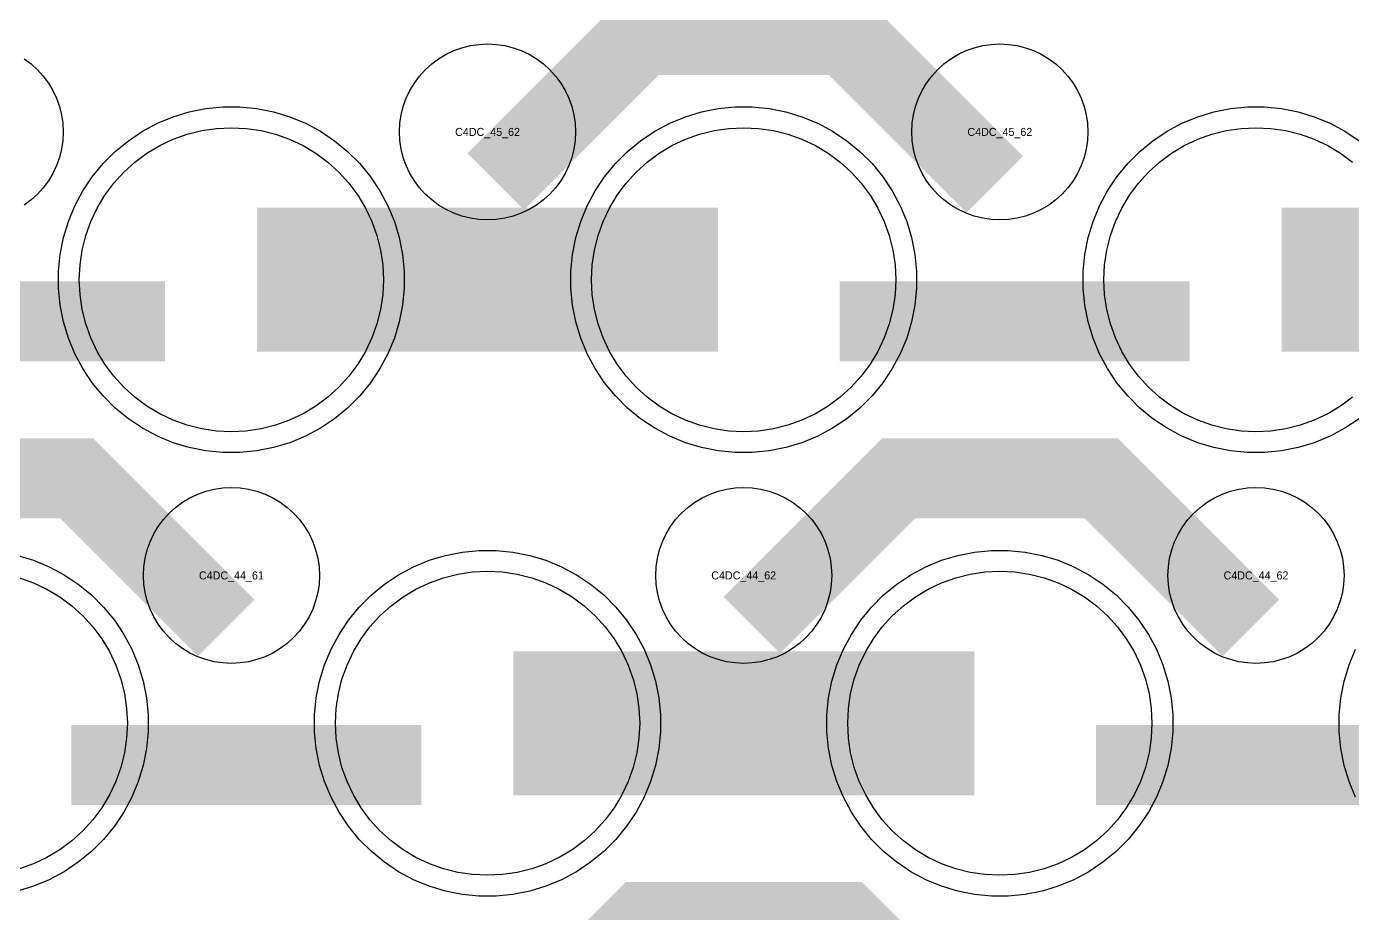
# Model space of a CAD drawing. Extents: x -11880 to 11880, y -14992 to 14992.
# Drawn here: x 7696 to 8110.1, y -8802.2 to -8525.1 of the extents above; entities that cross this region are included whole.
import ezdxf
from ezdxf.enums import TextEntityAlignment as Align

# ---------------------------------------------------------------- set-up
doc = ezdxf.new("R2010")
doc.units = 0
doc.header["$MEASUREMENT"] = 0
for name, color, linetype in [('GDS_775_DT_237', 138, 'CONTINUOUS'), ('RDL1_FS', 34, 'CONTINUOUS'), ('RDL_BS', 160, 'CONTINUOUS')]:
    doc.layers.add(name, color=color, linetype=linetype)

msp = doc.modelspace()

# ---------------------------------------------------------------- linework, layer by layer
at = {"layer": 'RDL1_FS', "color": 241, "true_color": 0xf7abae}
for points in [[(7760, -8651.689), (7755.343, -8651.46), (7750.732, -8650.776), (7746.209, -8649.644), (7741.819, -8648.072), (7737.605, -8646.08), (7733.605, -8643.682), (7729.86, -8640.904), (7726.406, -8637.774), (7723.276, -8634.32), (7720.498, -8630.575), (7718.1, -8626.575), (7716.108, -8622.361), (7714.536, -8617.971), (7713.404, -8613.448), (7712.72, -8608.837), (7712.491, -8604.18), (7712.72, -8599.523), (7713.404, -8594.912), (7714.536, -8590.389), (7716.108, -8585.999), (7718.1, -8581.785), (7720.498, -8577.785), (7723.276, -8574.04), (7726.406, -8570.586), (7729.86, -8567.456), (7733.605, -8564.678), (7737.605, -8562.28), (7741.819, -8560.288), (7746.209, -8558.716), (7750.732, -8557.584), (7755.343, -8556.9), (7760, -8556.671), (7764.657, -8556.9), (7769.268, -8557.584), (7773.791, -8558.716), (7778.181, -8560.288), (7782.395, -8562.28), (7786.395, -8564.678), (7790.14, -8567.456), (7793.594, -8570.586), (7796.724, -8574.04), (7799.502, -8577.785), (7801.9, -8581.785), (7803.892, -8585.999), (7805.464, -8590.389), (7806.596, -8594.912), (7807.28, -8599.523), (7807.509, -8604.18), (7807.28, -8608.837), (7806.596, -8613.448), (7805.464, -8617.971), (7803.892, -8622.361), (7801.9, -8626.575), (7799.502, -8630.575), (7796.724, -8634.32), (7793.594, -8637.774), (7790.14, -8640.904), (7786.395, -8643.682), (7782.395, -8646.08), (7778.181, -8648.072), (7773.791, -8649.644), (7769.268, -8650.776), (7764.657, -8651.46)], [(7920, -8651.689), (7915.343, -8651.46), (7910.732, -8650.776), (7906.209, -8649.644), (7901.819, -8648.072), (7897.605, -8646.08), (7893.605, -8643.682), (7889.86, -8640.904), (7886.406, -8637.774), (7883.276, -8634.32), (7880.498, -8630.575), (7878.1, -8626.575), (7876.108, -8622.361), (7874.536, -8617.971), (7873.404, -8613.448), (7872.72, -8608.837), (7872.491, -8604.18), (7872.72, -8599.523), (7873.404, -8594.912), (7874.536, -8590.389), (7876.108, -8585.999), (7878.1, -8581.785), (7880.498, -8577.785), (7883.276, -8574.04), (7886.406, -8570.586), (7889.86, -8567.456), (7893.605, -8564.678), (7897.605, -8562.28), (7901.819, -8560.288), (7906.209, -8558.716), (7910.732, -8557.584), (7915.343, -8556.9), (7920, -8556.671), (7924.657, -8556.9), (7929.268, -8557.584), (7933.791, -8558.716), (7938.181, -8560.288), (7942.395, -8562.28), (7946.395, -8564.678), (7950.14, -8567.456), (7953.594, -8570.586), (7956.724, -8574.04), (7959.502, -8577.785), (7961.9, -8581.785), (7963.892, -8585.999), (7965.464, -8590.389), (7966.596, -8594.912), (7967.28, -8599.523), (7967.509, -8604.18), (7967.28, -8608.837), (7966.596, -8613.448), (7965.464, -8617.971), (7963.892, -8622.361), (7961.9, -8626.575), (7959.502, -8630.575), (7956.724, -8634.32), (7953.594, -8637.774), (7950.14, -8640.904), (7946.395, -8643.682), (7942.395, -8646.08), (7938.181, -8648.072), (7933.791, -8649.644), (7929.268, -8650.776), (7924.657, -8651.46)]]:
    msp.add_lwpolyline(points, close=True, dxfattribs=at)
msp.add_lwpolyline([(8110.14, -8640.904), (8106.395, -8643.682), (8102.395, -8646.08), (8098.181, -8648.072), (8093.791, -8649.644), (8089.268, -8650.776), (8084.657, -8651.46), (8080, -8651.689), (8075.343, -8651.46), (8070.732, -8650.776), (8066.209, -8649.644), (8061.819, -8648.072), (8057.605, -8646.08), (8053.605, -8643.682), (8049.86, -8640.904), (8046.406, -8637.774), (8043.276, -8634.32), (8040.498, -8630.575), (8038.1, -8626.575), (8036.108, -8622.361), (8034.536, -8617.971), (8033.404, -8613.448), (8032.72, -8608.837), (8032.491, -8604.18), (8032.72, -8599.523), (8033.404, -8594.912), (8034.536, -8590.389), (8036.108, -8585.999), (8038.1, -8581.785), (8040.498, -8577.785), (8043.276, -8574.04), (8046.406, -8570.586), (8049.86, -8567.456), (8053.605, -8564.678), (8057.605, -8562.28), (8061.819, -8560.288), (8066.209, -8558.716), (8070.732, -8557.584), (8075.343, -8556.9), (8080, -8556.671), (8084.657, -8556.9), (8089.268, -8557.584), (8093.791, -8558.716), (8098.181, -8560.288), (8102.395, -8562.28), (8106.395, -8564.678), (8110.14, -8567.456)], dxfattribs=at)
for points in [[(7768.002, -8604.18, 45, 45, 0), (7840.002, -8604.18, 45, 45, 0)], [(7840.002, -8604.18, 45, 45, 0), (7912.002, -8604.18, 45, 45, 0)], [(8088.002, -8604.18, 45, 45, 0), (8160.002, -8604.18, 45, 45, 0)]]:
    msp.add_lwpolyline(points, format="xyseb", dxfattribs=at)
at = {"layer": 'RDL1_FS'}
for points in [[(7840, -8790.254), (7835.343, -8790.025), (7830.732, -8789.341), (7826.209, -8788.209), (7821.819, -8786.637), (7817.605, -8784.645), (7813.605, -8782.247), (7809.86, -8779.469), (7806.406, -8776.339), (7803.276, -8772.885), (7800.498, -8769.14), (7798.1, -8765.14), (7796.108, -8760.926), (7794.536, -8756.536), (7793.404, -8752.013), (7792.72, -8747.402), (7792.491, -8742.745), (7792.72, -8738.088), (7793.404, -8733.477), (7794.536, -8728.954), (7796.108, -8724.564), (7798.1, -8720.35), (7800.498, -8716.35), (7803.276, -8712.605), (7806.406, -8709.151), (7809.86, -8706.021), (7813.605, -8703.243), (7817.605, -8700.845), (7821.819, -8698.853), (7826.209, -8697.281), (7830.732, -8696.149), (7835.343, -8695.465), (7840, -8695.236), (7844.657, -8695.465), (7849.268, -8696.149), (7853.791, -8697.281), (7858.181, -8698.853), (7862.395, -8700.845), (7866.395, -8703.243), (7870.14, -8706.021), (7873.594, -8709.151), (7876.724, -8712.605), (7879.502, -8716.35), (7881.9, -8720.35), (7883.892, -8724.564), (7885.464, -8728.954), (7886.596, -8733.477), (7887.28, -8738.088), (7887.509, -8742.745), (7887.28, -8747.402), (7886.596, -8752.013), (7885.464, -8756.536), (7883.892, -8760.926), (7881.9, -8765.14), (7879.502, -8769.14), (7876.724, -8772.885), (7873.594, -8776.339), (7870.14, -8779.469), (7866.395, -8782.247), (7862.395, -8784.645), (7858.181, -8786.637), (7853.791, -8788.209), (7849.268, -8789.341), (7844.657, -8790.025)], [(8000, -8790.254), (7995.343, -8790.025), (7990.732, -8789.341), (7986.209, -8788.209), (7981.819, -8786.637), (7977.605, -8784.645), (7973.605, -8782.247), (7969.86, -8779.469), (7966.406, -8776.339), (7963.276, -8772.885), (7960.498, -8769.14), (7958.1, -8765.14), (7956.108, -8760.926), (7954.536, -8756.536), (7953.404, -8752.013), (7952.72, -8747.402), (7952.491, -8742.745), (7952.72, -8738.088), (7953.404, -8733.477), (7954.536, -8728.954), (7956.108, -8724.564), (7958.1, -8720.35), (7960.498, -8716.35), (7963.276, -8712.605), (7966.406, -8709.151), (7969.86, -8706.021), (7973.605, -8703.243), (7977.605, -8700.845), (7981.819, -8698.853), (7986.209, -8697.281), (7990.732, -8696.149), (7995.343, -8695.465), (8000, -8695.236), (8004.657, -8695.465), (8009.268, -8696.149), (8013.791, -8697.281), (8018.181, -8698.853), (8022.395, -8700.845), (8026.395, -8703.243), (8030.14, -8706.021), (8033.594, -8709.151), (8036.724, -8712.605), (8039.502, -8716.35), (8041.9, -8720.35), (8043.892, -8724.564), (8045.464, -8728.954), (8046.596, -8733.477), (8047.28, -8738.088), (8047.509, -8742.745), (8047.28, -8747.402), (8046.596, -8752.013), (8045.464, -8756.536), (8043.892, -8760.926), (8041.9, -8765.14), (8039.502, -8769.14), (8036.724, -8772.885), (8033.594, -8776.339), (8030.14, -8779.469), (8026.395, -8782.247), (8022.395, -8784.645), (8018.181, -8786.637), (8013.791, -8788.209), (8009.268, -8789.341), (8004.657, -8790.025)]]:
    msp.add_lwpolyline(points, close=True, dxfattribs=at)
msp.add_lwpolyline([(7693.791, -8697.281), (7698.181, -8698.853), (7702.395, -8700.845), (7706.395, -8703.243), (7710.14, -8706.021), (7713.594, -8709.151), (7716.724, -8712.605), (7719.502, -8716.35), (7721.9, -8720.35), (7723.892, -8724.564), (7725.464, -8728.954), (7726.596, -8733.477), (7727.28, -8738.088), (7727.509, -8742.745), (7727.28, -8747.402), (7726.596, -8752.013), (7725.464, -8756.536), (7723.892, -8760.926), (7721.9, -8765.14), (7719.502, -8769.14), (7716.724, -8772.885), (7713.594, -8776.339), (7710.14, -8779.469), (7706.395, -8782.247), (7702.395, -8784.645), (7698.181, -8786.637), (7693.791, -8788.209)], dxfattribs=at)
for points in [[(7848.002, -8742.745, 45, 45, 0), (7920.002, -8742.745, 45, 45, 0)], [(7920.002, -8742.745, 45, 45, 0), (7992.002, -8742.745, 45, 45, 0)]]:
    msp.add_lwpolyline(points, format="xyseb", dxfattribs=at)
at = {"layer": 'RDL_BS'}
for points in [[(7842.562, -8573.494, 25, 25, 0), (7888.377, -8527.679, 25, 25, 0), (7921.93, -8527.679, 25, 25, 0)], [(7998.401, -8574.393, 25, 25, 0), (7951.687, -8527.679, 25, 25, 0), (7921.929, -8527.679, 25, 25, 0)], [(7758.401, -8712.958, 25, 25, 0), (7711.687, -8666.244, 25, 25, 0), (7681.929, -8666.244, 25, 25, 0)], [(7922.562, -8712.059, 25, 25, 0), (7968.377, -8666.244, 25, 25, 0), (8001.93, -8666.244, 25, 25, 0)], [(8078.401, -8712.958, 25, 25, 0), (8031.687, -8666.244, 25, 25, 0), (8001.929, -8666.244, 25, 25, 0)], [(7710.016, -8755.758, 25, 25, 0), (7819.281, -8755.758, 25, 25, 0)], [(8030.016, -8755.758, 25, 25, 0), (8139.281, -8755.758, 25, 25, 0)], [(7842.562, -8850.624, 25, 25, 0), (7888.377, -8804.809, 25, 25, 0), (7921.93, -8804.809, 25, 25, 0)], [(7998.401, -8851.523, 25, 25, 0), (7951.687, -8804.809, 25, 25, 0), (7921.929, -8804.809, 25, 25, 0)]]:
    msp.add_lwpolyline(points, format="xyseb", dxfattribs=at)
for points in [[(7840, -8585.486), (7837.307, -8585.354), (7834.635, -8584.958), (7832.016, -8584.301), (7829.481, -8583.394), (7827.044, -8582.242), (7824.72, -8580.849), (7822.557, -8579.246), (7820.558, -8577.434), (7818.746, -8575.435), (7817.143, -8573.272), (7815.75, -8570.948), (7814.598, -8568.511), (7813.691, -8565.976), (7813.034, -8563.357), (7812.638, -8560.685), (7812.506, -8557.992), (7812.638, -8555.299), (7813.034, -8552.627), (7813.691, -8550.008), (7814.598, -8547.473), (7815.75, -8545.036), (7817.143, -8542.712), (7818.746, -8540.549), (7820.558, -8538.55), (7822.557, -8536.738), (7824.72, -8535.135), (7827.044, -8533.742), (7829.481, -8532.59), (7832.016, -8531.683), (7834.635, -8531.026), (7837.307, -8530.63), (7840, -8530.498), (7842.693, -8530.63), (7845.365, -8531.026), (7847.984, -8531.683), (7850.519, -8532.59), (7852.956, -8533.742), (7855.28, -8535.135), (7857.443, -8536.738), (7859.442, -8538.55), (7861.254, -8540.549), (7862.857, -8542.712), (7864.25, -8545.036), (7865.402, -8547.473), (7866.309, -8550.008), (7866.966, -8552.627), (7867.362, -8555.299), (7867.494, -8557.992), (7867.362, -8560.685), (7866.966, -8563.357), (7866.309, -8565.976), (7865.402, -8568.511), (7864.25, -8570.948), (7862.857, -8573.272), (7861.254, -8575.435), (7859.442, -8577.434), (7857.443, -8579.246), (7855.28, -8580.849), (7852.956, -8582.242), (7850.519, -8583.394), (7847.984, -8584.301), (7845.365, -8584.958), (7842.693, -8585.354)], [(8000, -8585.486), (7997.307, -8585.354), (7994.635, -8584.958), (7992.016, -8584.301), (7989.481, -8583.394), (7987.044, -8582.242), (7984.72, -8580.849), (7982.557, -8579.246), (7980.558, -8577.434), (7978.746, -8575.435), (7977.143, -8573.272), (7975.75, -8570.948), (7974.598, -8568.511), (7973.691, -8565.976), (7973.034, -8563.357), (7972.638, -8560.685), (7972.506, -8557.992), (7972.638, -8555.299), (7973.034, -8552.627), (7973.691, -8550.008), (7974.598, -8547.473), (7975.75, -8545.036), (7977.143, -8542.712), (7978.746, -8540.549), (7980.558, -8538.55), (7982.557, -8536.738), (7984.72, -8535.135), (7987.044, -8533.742), (7989.481, -8532.59), (7992.016, -8531.683), (7994.635, -8531.026), (7997.307, -8530.63), (8000, -8530.498), (8002.693, -8530.63), (8005.365, -8531.026), (8007.984, -8531.683), (8010.519, -8532.59), (8012.956, -8533.742), (8015.28, -8535.135), (8017.443, -8536.738), (8019.442, -8538.55), (8021.254, -8540.549), (8022.857, -8542.712), (8024.25, -8545.036), (8025.402, -8547.473), (8026.309, -8550.008), (8026.966, -8552.627), (8027.362, -8555.299), (8027.494, -8557.992), (8027.362, -8560.685), (8026.966, -8563.357), (8026.309, -8565.976), (8025.402, -8568.511), (8024.25, -8570.948), (8022.857, -8573.272), (8021.254, -8575.435), (8019.442, -8577.434), (8017.443, -8579.246), (8015.28, -8580.849), (8012.956, -8582.242), (8010.519, -8583.394), (8007.984, -8584.301), (8005.365, -8584.958), (8002.693, -8585.354)], [(7760, -8724.051), (7757.307, -8723.919), (7754.635, -8723.523), (7752.016, -8722.866), (7749.481, -8721.959), (7747.044, -8720.807), (7744.72, -8719.414), (7742.557, -8717.811), (7740.558, -8715.999), (7738.746, -8714), (7737.143, -8711.837), (7735.75, -8709.513), (7734.598, -8707.076), (7733.691, -8704.541), (7733.034, -8701.922), (7732.638, -8699.25), (7732.506, -8696.557), (7732.638, -8693.864), (7733.034, -8691.192), (7733.691, -8688.573), (7734.598, -8686.038), (7735.75, -8683.601), (7737.143, -8681.277), (7738.746, -8679.114), (7740.558, -8677.115), (7742.557, -8675.303), (7744.72, -8673.7), (7747.044, -8672.307), (7749.481, -8671.155), (7752.016, -8670.248), (7754.635, -8669.591), (7757.307, -8669.195), (7760, -8669.063), (7762.693, -8669.195), (7765.365, -8669.591), (7767.984, -8670.248), (7770.519, -8671.155), (7772.956, -8672.307), (7775.28, -8673.7), (7777.443, -8675.303), (7779.442, -8677.115), (7781.254, -8679.114), (7782.857, -8681.277), (7784.25, -8683.601), (7785.402, -8686.038), (7786.309, -8688.573), (7786.966, -8691.192), (7787.362, -8693.864), (7787.494, -8696.557), (7787.362, -8699.25), (7786.966, -8701.922), (7786.309, -8704.541), (7785.402, -8707.076), (7784.25, -8709.513), (7782.857, -8711.837), (7781.254, -8714), (7779.442, -8715.999), (7777.443, -8717.811), (7775.28, -8719.414), (7772.956, -8720.807), (7770.519, -8721.959), (7767.984, -8722.866), (7765.365, -8723.523), (7762.693, -8723.919)], [(7920, -8724.051), (7917.307, -8723.919), (7914.635, -8723.523), (7912.016, -8722.866), (7909.481, -8721.959), (7907.044, -8720.807), (7904.72, -8719.414), (7902.557, -8717.811), (7900.558, -8715.999), (7898.746, -8714), (7897.143, -8711.837), (7895.75, -8709.513), (7894.598, -8707.076), (7893.691, -8704.541), (7893.034, -8701.922), (7892.638, -8699.25), (7892.506, -8696.557), (7892.638, -8693.864), (7893.034, -8691.192), (7893.691, -8688.573), (7894.598, -8686.038), (7895.75, -8683.601), (7897.143, -8681.277), (7898.746, -8679.114), (7900.558, -8677.115), (7902.557, -8675.303), (7904.72, -8673.7), (7907.044, -8672.307), (7909.481, -8671.155), (7912.016, -8670.248), (7914.635, -8669.591), (7917.307, -8669.195), (7920, -8669.063), (7922.693, -8669.195), (7925.365, -8669.591), (7927.984, -8670.248), (7930.519, -8671.155), (7932.956, -8672.307), (7935.28, -8673.7), (7937.443, -8675.303), (7939.442, -8677.115), (7941.254, -8679.114), (7942.857, -8681.277), (7944.25, -8683.601), (7945.402, -8686.038), (7946.309, -8688.573), (7946.966, -8691.192), (7947.362, -8693.864), (7947.494, -8696.557), (7947.362, -8699.25), (7946.966, -8701.922), (7946.309, -8704.541), (7945.402, -8707.076), (7944.25, -8709.513), (7942.857, -8711.837), (7941.254, -8714), (7939.442, -8715.999), (7937.443, -8717.811), (7935.28, -8719.414), (7932.956, -8720.807), (7930.519, -8721.959), (7927.984, -8722.866), (7925.365, -8723.523), (7922.693, -8723.919)], [(8080, -8724.051), (8077.307, -8723.919), (8074.635, -8723.523), (8072.016, -8722.866), (8069.481, -8721.959), (8067.044, -8720.807), (8064.72, -8719.414), (8062.557, -8717.811), (8060.558, -8715.999), (8058.746, -8714), (8057.143, -8711.837), (8055.75, -8709.513), (8054.598, -8707.076), (8053.691, -8704.541), (8053.034, -8701.922), (8052.638, -8699.25), (8052.506, -8696.557), (8052.638, -8693.864), (8053.034, -8691.192), (8053.691, -8688.573), (8054.598, -8686.038), (8055.75, -8683.601), (8057.143, -8681.277), (8058.746, -8679.114), (8060.558, -8677.115), (8062.557, -8675.303), (8064.72, -8673.7), (8067.044, -8672.307), (8069.481, -8671.155), (8072.016, -8670.248), (8074.635, -8669.591), (8077.307, -8669.195), (8080, -8669.063), (8082.693, -8669.195), (8085.365, -8669.591), (8087.984, -8670.248), (8090.519, -8671.155), (8092.956, -8672.307), (8095.28, -8673.7), (8097.443, -8675.303), (8099.442, -8677.115), (8101.254, -8679.114), (8102.857, -8681.277), (8104.25, -8683.601), (8105.402, -8686.038), (8106.309, -8688.573), (8106.966, -8691.192), (8107.362, -8693.864), (8107.494, -8696.557), (8107.362, -8699.25), (8106.966, -8701.922), (8106.309, -8704.541), (8105.402, -8707.076), (8104.25, -8709.513), (8102.857, -8711.837), (8101.254, -8714), (8099.442, -8715.999), (8097.443, -8717.811), (8095.28, -8719.414), (8092.956, -8720.807), (8090.519, -8721.959), (8087.984, -8722.866), (8085.365, -8723.523), (8082.693, -8723.919)], [(7837.356, -8796.745), (7832.062, -8796.228), (7826.835, -8795.182), (7821.795, -8793.651), (7816.885, -8791.62), (7812.223, -8789.128), (7807.809, -8786.181), (7803.708, -8782.819), (7799.926, -8779.037), (7796.564, -8774.936), (7793.617, -8770.522), (7791.125, -8765.86), (7789.094, -8760.95), (7787.563, -8755.91), (7786.517, -8750.683), (7786, -8745.389), (7786, -8740.101), (7786.517, -8734.807), (7787.563, -8729.58), (7789.094, -8724.54), (7791.125, -8719.63), (7793.617, -8714.968), (7796.564, -8710.554), (7799.926, -8706.453), (7803.708, -8702.671), (7807.809, -8699.309), (7812.223, -8696.362), (7816.885, -8693.87), (7821.795, -8691.839), (7826.835, -8690.308), (7832.062, -8689.262), (7837.356, -8688.745), (7842.644, -8688.745), (7847.938, -8689.262), (7853.165, -8690.308), (7858.205, -8691.839), (7863.115, -8693.87), (7867.777, -8696.362), (7872.191, -8699.309), (7876.292, -8702.671), (7880.074, -8706.453), (7883.436, -8710.554), (7886.383, -8714.968), (7888.875, -8719.63), (7890.906, -8724.54), (7892.437, -8729.58), (7893.483, -8734.807), (7894, -8740.101), (7894, -8745.389), (7893.483, -8750.683), (7892.437, -8755.91), (7890.906, -8760.95), (7888.875, -8765.86), (7886.383, -8770.522), (7883.436, -8774.936), (7880.074, -8779.037), (7876.292, -8782.819), (7872.191, -8786.181), (7867.777, -8789.128), (7863.115, -8791.62), (7858.205, -8793.651), (7853.165, -8795.182), (7847.938, -8796.228), (7842.644, -8796.745)], [(7997.356, -8796.745), (7992.062, -8796.228), (7986.835, -8795.182), (7981.795, -8793.651), (7976.885, -8791.62), (7972.223, -8789.128), (7967.809, -8786.181), (7963.708, -8782.819), (7959.926, -8779.037), (7956.564, -8774.936), (7953.617, -8770.522), (7951.125, -8765.86), (7949.094, -8760.95), (7947.563, -8755.91), (7946.517, -8750.683), (7946, -8745.389), (7946, -8740.101), (7946.517, -8734.807), (7947.563, -8729.58), (7949.094, -8724.54), (7951.125, -8719.63), (7953.617, -8714.968), (7956.564, -8710.554), (7959.926, -8706.453), (7963.708, -8702.671), (7967.809, -8699.309), (7972.223, -8696.362), (7976.885, -8693.87), (7981.795, -8691.839), (7986.835, -8690.308), (7992.062, -8689.262), (7997.356, -8688.745), (8002.644, -8688.745), (8007.938, -8689.262), (8013.165, -8690.308), (8018.205, -8691.839), (8023.115, -8693.87), (8027.777, -8696.362), (8032.191, -8699.309), (8036.292, -8702.671), (8040.074, -8706.453), (8043.436, -8710.554), (8046.383, -8714.968), (8048.875, -8719.63), (8050.906, -8724.54), (8052.437, -8729.58), (8053.483, -8734.807), (8054, -8740.101), (8054, -8745.389), (8053.483, -8750.683), (8052.437, -8755.91), (8050.906, -8760.95), (8048.875, -8765.86), (8046.383, -8770.522), (8043.436, -8774.936), (8040.074, -8779.037), (8036.292, -8782.819), (8032.191, -8786.181), (8027.777, -8789.128), (8023.115, -8791.62), (8018.205, -8793.651), (8013.165, -8795.182), (8007.938, -8796.228), (8002.644, -8796.745)]]:
    msp.add_lwpolyline(points, close=True, dxfattribs=at)
for points in [[(7695.28, -8535.135), (7697.443, -8536.738), (7699.442, -8538.55), (7701.254, -8540.549), (7702.857, -8542.712), (7704.25, -8545.036), (7705.402, -8547.473), (7706.309, -8550.008), (7706.966, -8552.627), (7707.362, -8555.299), (7707.494, -8557.992), (7707.362, -8560.685), (7706.966, -8563.357), (7706.309, -8565.976), (7705.402, -8568.511), (7704.25, -8570.948), (7702.857, -8573.272), (7701.254, -8575.435), (7699.442, -8577.434), (7697.443, -8579.246), (7695.28, -8580.849)], [(7693.165, -8690.308), (7698.205, -8691.839), (7703.115, -8693.87), (7707.777, -8696.362), (7712.191, -8699.309), (7716.292, -8702.671), (7720.074, -8706.453), (7723.436, -8710.554), (7726.383, -8714.968), (7728.875, -8719.63), (7730.906, -8724.54), (7732.437, -8729.58), (7733.483, -8734.807), (7734, -8740.101), (7734, -8745.389), (7733.483, -8750.683), (7732.437, -8755.91), (7730.906, -8760.95), (7728.875, -8765.86), (7726.383, -8770.522), (7723.436, -8774.936), (7720.074, -8779.037), (7716.292, -8782.819), (7712.191, -8786.181), (7707.777, -8789.128), (7703.115, -8791.62), (7698.205, -8793.651), (7693.165, -8795.182)], [(8111.125, -8765.86), (8109.094, -8760.95), (8107.563, -8755.91), (8106.517, -8750.683), (8106, -8745.389), (8106, -8740.101), (8106.517, -8734.807), (8107.563, -8729.58), (8109.094, -8724.54), (8111.125, -8719.63)]]:
    msp.add_lwpolyline(points, dxfattribs=at)
at = {"layer": 'RDL_BS', "color": 241, "true_color": 0xf7abae}
for points in [[(7757.356, -8658.18), (7752.062, -8657.663), (7746.835, -8656.617), (7741.795, -8655.086), (7736.885, -8653.055), (7732.223, -8650.563), (7727.809, -8647.616), (7723.708, -8644.254), (7719.926, -8640.472), (7716.564, -8636.371), (7713.617, -8631.957), (7711.125, -8627.295), (7709.094, -8622.385), (7707.563, -8617.345), (7706.517, -8612.118), (7706, -8606.824), (7706, -8601.536), (7706.517, -8596.242), (7707.563, -8591.015), (7709.094, -8585.975), (7711.125, -8581.065), (7713.617, -8576.403), (7716.564, -8571.989), (7719.926, -8567.888), (7723.708, -8564.106), (7727.809, -8560.744), (7732.223, -8557.797), (7736.885, -8555.305), (7741.795, -8553.274), (7746.835, -8551.743), (7752.062, -8550.697), (7757.356, -8550.18), (7762.644, -8550.18), (7767.938, -8550.697), (7773.165, -8551.743), (7778.205, -8553.274), (7783.115, -8555.305), (7787.777, -8557.797), (7792.191, -8560.744), (7796.292, -8564.106), (7800.074, -8567.888), (7803.436, -8571.989), (7806.383, -8576.403), (7808.875, -8581.065), (7810.906, -8585.975), (7812.437, -8591.015), (7813.483, -8596.242), (7814, -8601.536), (7814, -8606.824), (7813.483, -8612.118), (7812.437, -8617.345), (7810.906, -8622.385), (7808.875, -8627.295), (7806.383, -8631.957), (7803.436, -8636.371), (7800.074, -8640.472), (7796.292, -8644.254), (7792.191, -8647.616), (7787.777, -8650.563), (7783.115, -8653.055), (7778.205, -8655.086), (7773.165, -8656.617), (7767.938, -8657.663), (7762.644, -8658.18)], [(7917.356, -8658.18), (7912.062, -8657.663), (7906.835, -8656.617), (7901.795, -8655.086), (7896.885, -8653.055), (7892.223, -8650.563), (7887.809, -8647.616), (7883.708, -8644.254), (7879.926, -8640.472), (7876.564, -8636.371), (7873.617, -8631.957), (7871.125, -8627.295), (7869.094, -8622.385), (7867.563, -8617.345), (7866.517, -8612.118), (7866, -8606.824), (7866, -8601.536), (7866.517, -8596.242), (7867.563, -8591.015), (7869.094, -8585.975), (7871.125, -8581.065), (7873.617, -8576.403), (7876.564, -8571.989), (7879.926, -8567.888), (7883.708, -8564.106), (7887.809, -8560.744), (7892.223, -8557.797), (7896.885, -8555.305), (7901.795, -8553.274), (7906.835, -8551.743), (7912.062, -8550.697), (7917.356, -8550.18), (7922.644, -8550.18), (7927.938, -8550.697), (7933.165, -8551.743), (7938.205, -8553.274), (7943.115, -8555.305), (7947.777, -8557.797), (7952.191, -8560.744), (7956.292, -8564.106), (7960.074, -8567.888), (7963.436, -8571.989), (7966.383, -8576.403), (7968.875, -8581.065), (7970.906, -8585.975), (7972.437, -8591.015), (7973.483, -8596.242), (7974, -8601.536), (7974, -8606.824), (7973.483, -8612.118), (7972.437, -8617.345), (7970.906, -8622.385), (7968.875, -8627.295), (7966.383, -8631.957), (7963.436, -8636.371), (7960.074, -8640.472), (7956.292, -8644.254), (7952.191, -8647.616), (7947.777, -8650.563), (7943.115, -8653.055), (7938.205, -8655.086), (7933.165, -8656.617), (7927.938, -8657.663), (7922.644, -8658.18)]]:
    msp.add_lwpolyline(points, close=True, dxfattribs=at)
msp.add_lwpolyline([(8112.191, -8647.616), (8107.777, -8650.563), (8103.115, -8653.055), (8098.205, -8655.086), (8093.165, -8656.617), (8087.938, -8657.663), (8082.644, -8658.18), (8077.356, -8658.18), (8072.062, -8657.663), (8066.835, -8656.617), (8061.795, -8655.086), (8056.885, -8653.055), (8052.223, -8650.563), (8047.809, -8647.616), (8043.708, -8644.254), (8039.926, -8640.472), (8036.564, -8636.371), (8033.617, -8631.957), (8031.125, -8627.295), (8029.094, -8622.385), (8027.563, -8617.345), (8026.517, -8612.118), (8026, -8606.824), (8026, -8601.536), (8026.517, -8596.242), (8027.563, -8591.015), (8029.094, -8585.975), (8031.125, -8581.065), (8033.617, -8576.403), (8036.564, -8571.989), (8039.926, -8567.888), (8043.708, -8564.106), (8047.809, -8560.744), (8052.223, -8557.797), (8056.885, -8555.305), (8061.795, -8553.274), (8066.835, -8551.743), (8072.062, -8550.697), (8077.356, -8550.18), (8082.644, -8550.18), (8087.938, -8550.697), (8093.165, -8551.743), (8098.205, -8553.274), (8103.115, -8555.305), (8107.777, -8557.797), (8112.191, -8560.744)], dxfattribs=at)
for points in [[(7630.016, -8617.193, 25, 25, 0), (7739.281, -8617.193, 25, 25, 0)], [(7950.016, -8617.193, 25, 25, 0), (8059.281, -8617.193, 25, 25, 0)]]:
    msp.add_lwpolyline(points, format="xyseb", dxfattribs=at)

# ---------------------------------------------------------------- texts
at = {"layer": 'GDS_775_DT_237'}
for s, p in [('C4DC_45_62', (7840, -8557.992)), ('C4DC_45_62', (7840, -8557.992)), ('C4DC_45_62', (8000, -8557.992)), ('C4DC_45_62', (8000, -8557.992)), ('C4DC_44_61', (7760, -8696.557)), ('C4DC_44_61', (7760, -8696.557)), ('C4DC_44_62', (7920, -8696.557)), ('C4DC_44_62', (7920, -8696.557)), ('C4DC_44_62', (8080, -8696.557)), ('C4DC_44_62', (8080, -8696.557))]:
    msp.add_text(s, height=2.5, dxfattribs=at).set_placement(p, align=Align.MIDDLE_CENTER)

doc.saveas('drawing.dxf')
